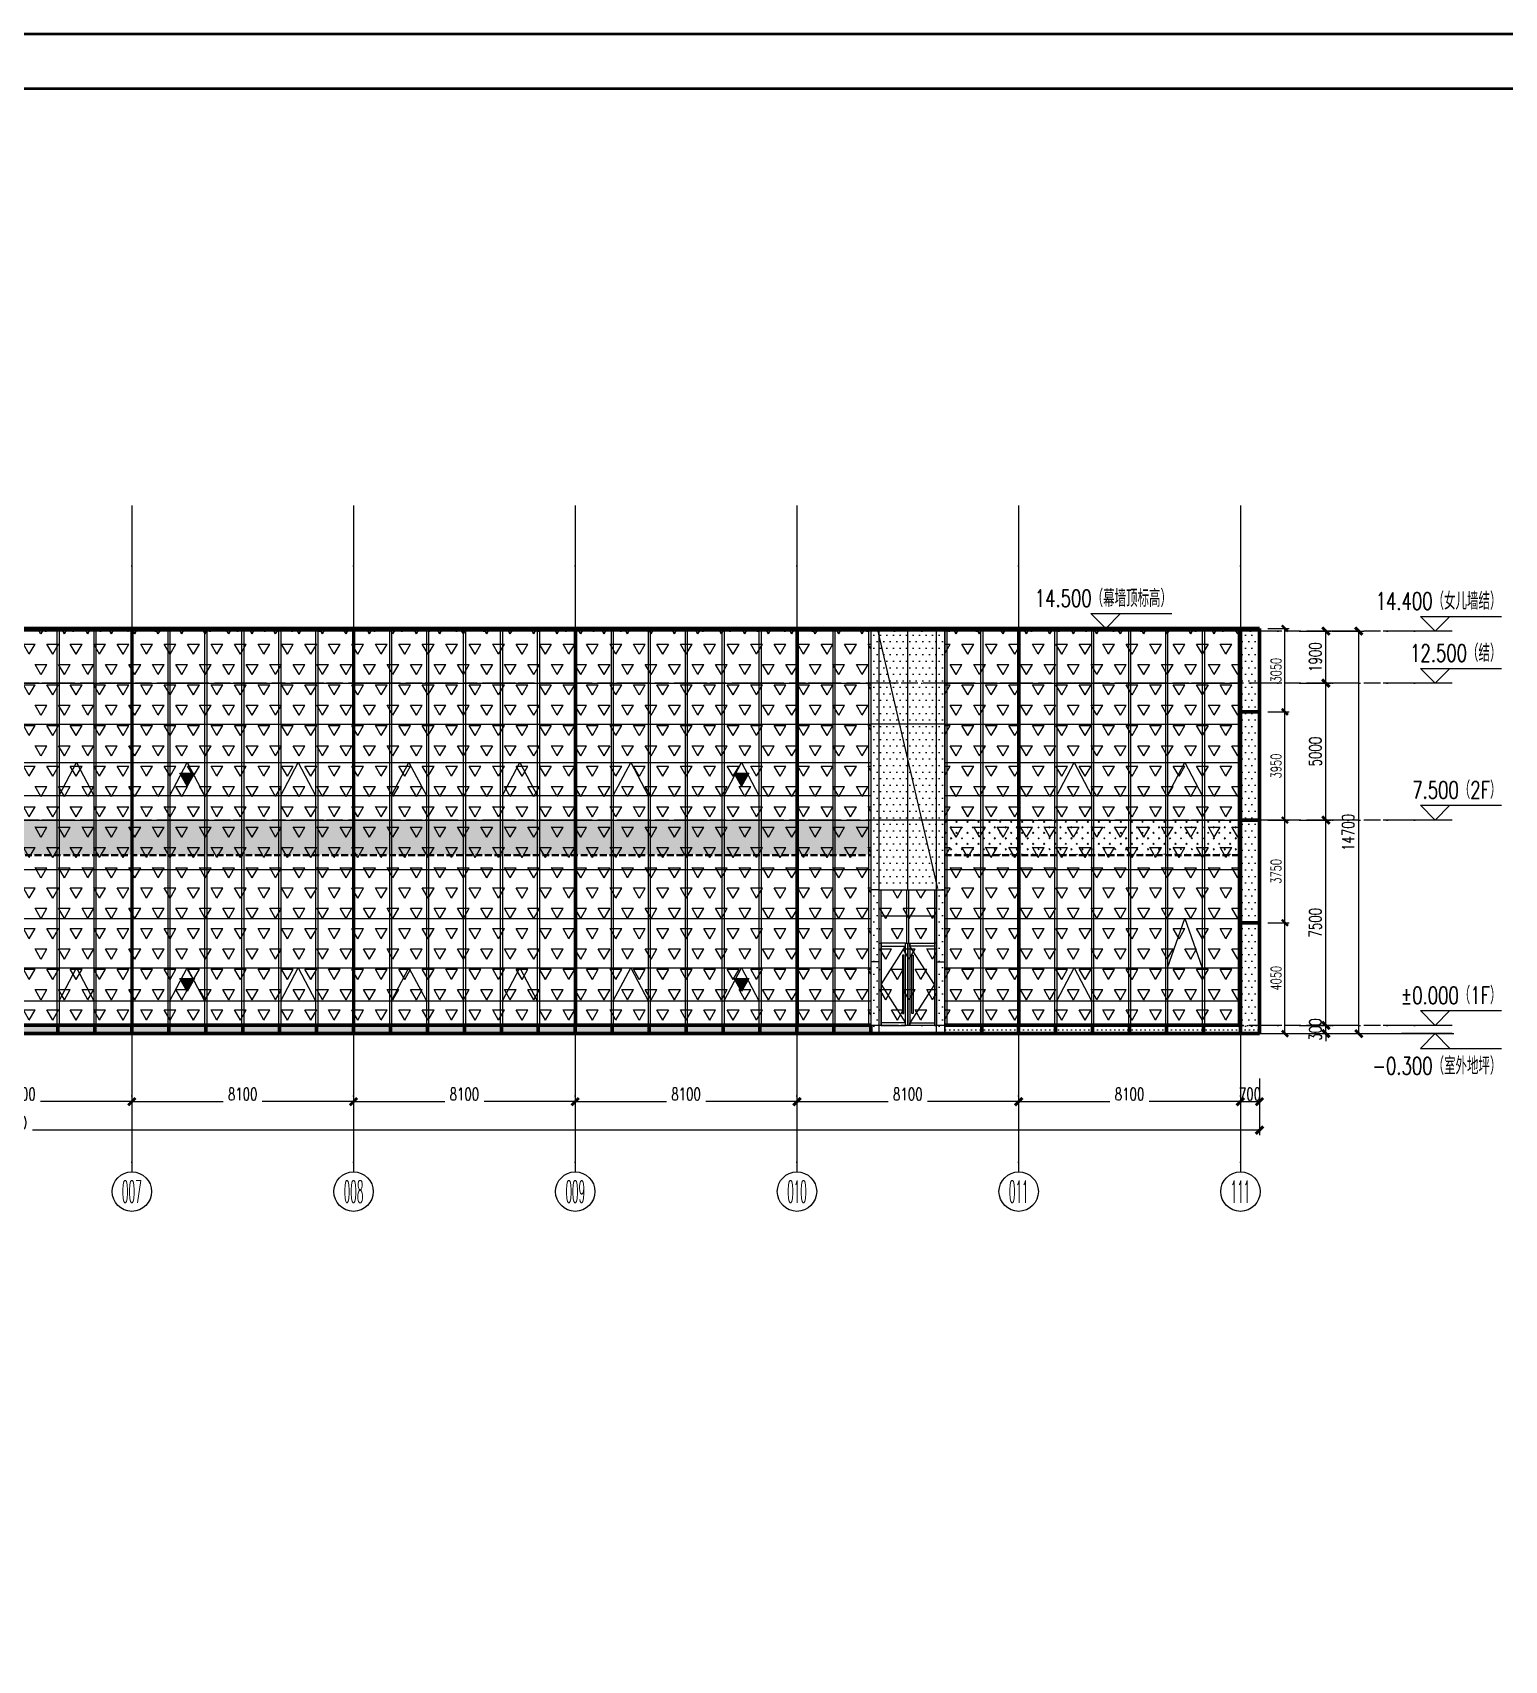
# Model space of a CAD drawing. Extents: x -2072575 to 87763, y -155913 to 742026.
# Drawn here: x -1984468 to -1930693, y 531657 to 591107 of the extents above; entities that cross this region are included whole.
import ezdxf
from ezdxf.enums import TextEntityAlignment as Align

# ---------------------------------------------------------------- set-up
doc = ezdxf.new("R2010")
doc.units = 0
doc.header["$LTSCALE"] = 1000
for name, pattern in [('__DASH', [0.35, 0.25, -0.1]), ('CENTER', [2, 1.25, -0.25, 0.25, -0.25]), ('DASH', [0.35, 0.25, -0.1]), ('DASHDOT', [1, 0.5, -0.25, 0, -0.25]), ('DOT', [0.25, 0, -0.25]), ('DOTE', [2.42, 2, -0.2, 0.02, -0.2]), ('ZN-DASH', [0.35, 0.25, -0.1])]:
    doc.linetypes.add(name, pattern=pattern)
doc.layers.get('Defpoints').update_dxf_attribs({"color": 210})
for name, color, linetype in [('!ZN1-填充-8', 8, 'Continuous'), ('!ZN1-文字-7', 7, 'Continuous'), ('!ZN1-标注-173', 173, 'Continuous'), ('!ZN3-不锈钢板幕墙-7', 7, 'Continuous'), ('!ZN3-玻璃幕墙-4', 4, 'Continuous'), ('!ZN5-钢材投影-40', 40, 'Continuous'), ('0-cxFrame', 155, 'Continuous'), ('3符号', 3, 'Continuous'), ('3铝板幕墙', 3, 'Continuous'), ('4玻璃幕墙', 4, 'Continuous'), ('A-AXIS-DOTE', 14, 'DOTE'), ('A-AXIS-DP', 126, 'Continuous'), ('A-LIN-V', 9, 'Continuous'), ('A-SFCE', 30, 'Continuous'), ('AS-WALL', 40, 'Continuous'), ('DIM', 173, 'Continuous'), ('DOT', 8, 'DOT'), ('DOTE', 1, 'CENTER'), ('IE-填充-JYZS', 7, 'Continuous')]:
    doc.layers.add(name, color=color, linetype=linetype)
doc.layers.add('0-cxText', color=131, linetype='Continuous', lineweight=25)
doc.layers.add('轮廓线', color=3, linetype='Continuous', lineweight=211)
doc.styles.add('_TCH_AXIS', font='COMPLEX', dxfattribs={"bigfont": 'GBCBIG'})
doc.styles.add('cx_tuming', font='simhei.ttf')
doc.styles.add('cx_tuqian1', font='')
doc.styles.add('DHTEXT-1', font='romans.shx', dxfattribs={"width": 0.7, "bigfont": 'chinese.shx'})
doc.styles.add('卓越符号', font='ROMANS.shx', dxfattribs={"width": 0.7, "bigfont": 'CHINESE.shx'})
doc.styles.add('样式 1', font='romans.shx', dxfattribs={"width": 0.7, "bigfont": 'chinese.shx'})
doc.styles.add('黑体', font='simhei.ttf', dxfattribs={"height": 12})
doc.styles.get('cx_tuqian1').set_extended_font_data('SimSun')
doc.dimstyles.new('ZN180', dxfattribs={"dimscale": 180, "dimtxt": 2.5, "dimasz": 1.5, "dimexe": 1, "dimexo": 2, "dimgap": 0.9, "dimtad": 1, "dimdec": 0, "dimdsep": 46, "dimtxsty": 'DHTEXT-1', "dimblk": 'ARCHTICK', "dimcen": 2.5, "dimclrd": 173, "dimclre": 173, "dimclrt": 7, "dimazin": 2, "dimtfac": 1, "dimtdec": 0, "dimtix": 1, "dimtmove": 2, "dimatfit": 3, "dimfxl": 0, "dimarcsym": 0})
doc.dimstyles.new('ZN200', dxfattribs={"dimscale": 200, "dimtxt": 2.5, "dimasz": 1.5, "dimexe": 1, "dimexo": 2, "dimgap": 0.9, "dimtad": 1, "dimdec": 0, "dimdsep": 46, "dimtxsty": 'DHTEXT-1', "dimblk": 'ARCHTICK', "dimcen": 2.5, "dimclrd": 173, "dimclre": 173, "dimclrt": 7, "dimazin": 2, "dimtfac": 1, "dimtdec": 0, "dimtix": 1, "dimtmove": 2, "dimatfit": 3, "dimfxl": 0, "dimtolj": 1, "dimtzin": 0, "dimarcsym": 0})
pattern_1 = [(60, (2030341.1, -554847.6), (-428.62485, 742.4002), [428.625, -428.625]), (120, (2030341.1, -554847.6), (-857.24985, 9e-05), [428.625, -428.625]), (0, (2030126.8, -554476.4), (428.625, 742.4001), [428.625, -428.625])]
pattern_2 = [(0, (2030341.1, -554847.57), (119.0625, 238.125), [0, -238.125])]

# ---------------------------------------------------------------- blocks, each defined once
blk = doc.blocks.new('_ArchTick')
at = {"color": 0, "linetype": 'ByBlock', "const_width": 0.4}
blk.add_lwpolyline([(-0.5, -0.5), (0.5, 0.5)], dxfattribs=at)
blk = doc.blocks.new('*D36')
at = {"layer": 'Defpoints', "color": 0, "ltscale": 1800, "transparency": 16777216}
for p in [(41400, -1577), (49500, -1577), (49500, -2784)]:
    blk.add_point(p, dxfattribs=at)
at = {"layer": 'DIM', "color": 173, "linetype": 'ByBlock', "lineweight": -2, "ltscale": 1800, "transparency": 16777216}
for p, q in [((41400, -1937), (41400, -2964)), ((49500, -1937), (49500, -2964)), ((41400, -2784), (44733, -2784)), ((49500, -2784), (46167, -2784))]:
    blk.add_line(p, q, dxfattribs=at)
at = {"layer": 'DIM', "color": 173, "lineweight": -2, "ltscale": 1800, "transparency": 16777216, "xscale": 270, "yscale": 270, "zscale": 270, "rotation": 180}
blk.add_blockref('_ArchTick', (41400, -2784), dxfattribs=at)
at = {"layer": 'DIM', "color": 173, "lineweight": -2, "ltscale": 1800, "transparency": 16777216, "xscale": 270, "yscale": 270, "zscale": 270}
blk.add_blockref('_ArchTick', (49500, -2784), dxfattribs=at)
at = {"layer": 'DIM', "color": 7, "ltscale": 1800, "transparency": 16777216, "insert": (45450, -2509), "char_height": 450, "attachment_point": 5, "style": 'DHTEXT-1'}
blk.add_mtext('8100', dxfattribs=at)
blk = doc.blocks.new('*D37')
at = {"layer": 'Defpoints', "color": 0, "ltscale": 1800, "transparency": 16777216}
for p in [(49500, -1577), (57600, -1577), (57600, -2784)]:
    blk.add_point(p, dxfattribs=at)
at = {"layer": 'DIM', "color": 173, "linetype": 'ByBlock', "lineweight": -2, "ltscale": 1800, "transparency": 16777216}
for p, q in [((49500, -1937), (49500, -2964)), ((57600, -1937), (57600, -2964)), ((49500, -2784), (52833, -2784)), ((57600, -2784), (54267, -2784))]:
    blk.add_line(p, q, dxfattribs=at)
at = {"layer": 'DIM', "color": 173, "lineweight": -2, "ltscale": 1800, "transparency": 16777216, "xscale": 270, "yscale": 270, "zscale": 270, "rotation": 180}
blk.add_blockref('_ArchTick', (49500, -2784), dxfattribs=at)
at = {"layer": 'DIM', "color": 173, "lineweight": -2, "ltscale": 1800, "transparency": 16777216, "xscale": 270, "yscale": 270, "zscale": 270}
blk.add_blockref('_ArchTick', (57600, -2784), dxfattribs=at)
at = {"layer": 'DIM', "color": 7, "ltscale": 1800, "transparency": 16777216, "insert": (53550, -2509), "char_height": 450, "attachment_point": 5, "style": 'DHTEXT-1'}
blk.add_mtext('8100', dxfattribs=at)
blk = doc.blocks.new('*D38')
at = {"layer": 'Defpoints', "color": 0, "ltscale": 1800, "transparency": 16777216}
for p in [(57600, -1577), (65700, -1577), (65700, -2784)]:
    blk.add_point(p, dxfattribs=at)
at = {"layer": 'DIM', "color": 173, "linetype": 'ByBlock', "lineweight": -2, "ltscale": 1800, "transparency": 16777216}
for p, q in [((57600, -1937), (57600, -2964)), ((65700, -1937), (65700, -2964)), ((57600, -2784), (60933, -2784)), ((65700, -2784), (62367, -2784))]:
    blk.add_line(p, q, dxfattribs=at)
at = {"layer": 'DIM', "color": 173, "lineweight": -2, "ltscale": 1800, "transparency": 16777216, "xscale": 270, "yscale": 270, "zscale": 270, "rotation": 180}
blk.add_blockref('_ArchTick', (57600, -2784), dxfattribs=at)
at = {"layer": 'DIM', "color": 173, "lineweight": -2, "ltscale": 1800, "transparency": 16777216, "xscale": 270, "yscale": 270, "zscale": 270}
blk.add_blockref('_ArchTick', (65700, -2784), dxfattribs=at)
at = {"layer": 'DIM', "color": 7, "ltscale": 1800, "transparency": 16777216, "insert": (61650, -2509), "char_height": 450, "attachment_point": 5, "style": 'DHTEXT-1'}
blk.add_mtext('8100', dxfattribs=at)
blk = doc.blocks.new('*D39')
at = {"layer": 'Defpoints', "color": 0, "ltscale": 1800, "transparency": 16777216}
for p in [(65700, -1577), (73800, -1577), (73800, -2784)]:
    blk.add_point(p, dxfattribs=at)
at = {"layer": 'DIM', "color": 173, "linetype": 'ByBlock', "lineweight": -2, "ltscale": 1800, "transparency": 16777216}
for p, q in [((65700, -1937), (65700, -2964)), ((73800, -1937), (73800, -2964)), ((65700, -2784), (69033, -2784)), ((73800, -2784), (70467, -2784))]:
    blk.add_line(p, q, dxfattribs=at)
at = {"layer": 'DIM', "color": 173, "lineweight": -2, "ltscale": 1800, "transparency": 16777216, "xscale": 270, "yscale": 270, "zscale": 270, "rotation": 180}
blk.add_blockref('_ArchTick', (65700, -2784), dxfattribs=at)
at = {"layer": 'DIM', "color": 173, "lineweight": -2, "ltscale": 1800, "transparency": 16777216, "xscale": 270, "yscale": 270, "zscale": 270}
blk.add_blockref('_ArchTick', (73800, -2784), dxfattribs=at)
at = {"layer": 'DIM', "color": 7, "ltscale": 1800, "transparency": 16777216, "insert": (69750, -2509), "char_height": 450, "attachment_point": 5, "style": 'DHTEXT-1'}
blk.add_mtext('8100', dxfattribs=at)
blk = doc.blocks.new('*D40')
at = {"layer": 'Defpoints', "color": 0, "ltscale": 1800, "transparency": 16777216}
for p in [(73800, -1577), (81900, -1577), (81900, -2784)]:
    blk.add_point(p, dxfattribs=at)
at = {"layer": 'DIM', "color": 173, "linetype": 'ByBlock', "lineweight": -2, "ltscale": 1800, "transparency": 16777216}
for p, q in [((73800, -1937), (73800, -2964)), ((81900, -1937), (81900, -2964)), ((73800, -2784), (77133, -2784)), ((81900, -2784), (78567, -2784))]:
    blk.add_line(p, q, dxfattribs=at)
at = {"layer": 'DIM', "color": 173, "lineweight": -2, "ltscale": 1800, "transparency": 16777216, "xscale": 270, "yscale": 270, "zscale": 270, "rotation": 180}
blk.add_blockref('_ArchTick', (73800, -2784), dxfattribs=at)
at = {"layer": 'DIM', "color": 173, "lineweight": -2, "ltscale": 1800, "transparency": 16777216, "xscale": 270, "yscale": 270, "zscale": 270}
blk.add_blockref('_ArchTick', (81900, -2784), dxfattribs=at)
at = {"layer": 'DIM', "color": 7, "ltscale": 1800, "transparency": 16777216, "insert": (77850, -2509), "char_height": 450, "attachment_point": 5, "style": 'DHTEXT-1'}
blk.add_mtext('8100', dxfattribs=at)
blk = doc.blocks.new('*D41')
at = {"layer": 'Defpoints', "color": 0, "ltscale": 1800, "transparency": 16777216}
for p in [(81900, -1577), (90000, -1577), (90000, -2784)]:
    blk.add_point(p, dxfattribs=at)
at = {"layer": 'DIM', "color": 173, "linetype": 'ByBlock', "lineweight": -2, "ltscale": 1800, "transparency": 16777216}
for p, q in [((81900, -1937), (81900, -2964)), ((90000, -1937), (90000, -2964)), ((81900, -2784), (85233, -2784)), ((90000, -2784), (86667, -2784))]:
    blk.add_line(p, q, dxfattribs=at)
at = {"layer": 'DIM', "color": 173, "lineweight": -2, "ltscale": 1800, "transparency": 16777216, "xscale": 270, "yscale": 270, "zscale": 270, "rotation": 180}
blk.add_blockref('_ArchTick', (81900, -2784), dxfattribs=at)
at = {"layer": 'DIM', "color": 173, "lineweight": -2, "ltscale": 1800, "transparency": 16777216, "xscale": 270, "yscale": 270, "zscale": 270}
blk.add_blockref('_ArchTick', (90000, -2784), dxfattribs=at)
at = {"layer": 'DIM', "color": 7, "ltscale": 1800, "transparency": 16777216, "insert": (85950, -2509), "char_height": 450, "attachment_point": 5, "style": 'DHTEXT-1'}
blk.add_mtext('8100', dxfattribs=at)
blk = doc.blocks.new('*D42')
at = {"layer": 'Defpoints', "color": 0, "ltscale": 1800, "transparency": 16777216}
for p in [(90000, -1577), (90700, -1577), (90700, -2784)]:
    blk.add_point(p, dxfattribs=at)
at = {"layer": 'DIM', "color": 173, "linetype": 'ByBlock', "lineweight": -2, "ltscale": 1800, "transparency": 16777216}
for p, q in [((90000, -1937), (90000, -2964)), ((90700, -1937), (90700, -2964)), ((90000, -2784), (90700, -2784))]:
    blk.add_line(p, q, dxfattribs=at)
at = {"layer": 'DIM', "color": 173, "lineweight": -2, "ltscale": 1800, "transparency": 16777216, "xscale": 270, "yscale": 270, "zscale": 270, "rotation": 180}
blk.add_blockref('_ArchTick', (90000, -2784), dxfattribs=at)
at = {"layer": 'DIM', "color": 173, "lineweight": -2, "ltscale": 1800, "transparency": 16777216, "xscale": 270, "yscale": 270, "zscale": 270}
blk.add_blockref('_ArchTick', (90700, -2784), dxfattribs=at)
at = {"layer": 'DIM', "color": 7, "ltscale": 1800, "transparency": 16777216, "insert": (90350, -2509), "char_height": 450, "attachment_point": 5, "style": 'DHTEXT-1'}
blk.add_mtext('700', dxfattribs=at)
blk = doc.blocks.new('*D48')
at = {"layer": 'Defpoints', "color": 0, "ltscale": 1800, "transparency": 16777216}
for p in [(92992, 14400), (94325, 14400), (92992, -300)]:
    blk.add_point(p, dxfattribs=at)
at = {"layer": 'DIM', "color": 173, "linetype": 'ByBlock', "lineweight": -2, "ltscale": 1800, "transparency": 16777216}
for p, q in [((93352, 14400), (94505, 14400)), ((94325, -300), (94325, 14400)), ((93352, -300), (94505, -300))]:
    blk.add_line(p, q, dxfattribs=at)
at = {"layer": 'DIM', "color": 173, "lineweight": -2, "ltscale": 1800, "transparency": 16777216, "xscale": 270, "yscale": 270, "zscale": 270}
for p, rotation in [((94325, 14400), 90), ((94325, -300), 270)]:
    blk.add_blockref('_ArchTick', p, dxfattribs=dict(at, rotation=rotation))
at = {"layer": 'DIM', "color": 7, "ltscale": 1800, "transparency": 16777216, "insert": (93938, 7050), "char_height": 450, "attachment_point": 5, "rotation": 90, "style": 'DHTEXT-1'}
blk.add_mtext('14700', dxfattribs=at)
blk = doc.blocks.new('*D49')
at = {"layer": 'Defpoints', "color": 0, "ltscale": 1800, "transparency": 16777216}
for p in [(91792, 0), (93125, 0), (91792, -300)]:
    blk.add_point(p, dxfattribs=at)
at = {"layer": 'DIM', "color": 173, "linetype": 'ByBlock', "lineweight": -2, "ltscale": 1800, "transparency": 16777216}
for p, q in [((92152, 0), (93305, 0)), ((93125, 0), (93125, 270)), ((93125, -300), (93125, 0)), ((92152, -300), (93305, -300)), ((93125, -300), (93125, -570))]:
    blk.add_line(p, q, dxfattribs=at)
at = {"layer": 'DIM', "color": 173, "lineweight": -2, "ltscale": 1800, "transparency": 16777216, "xscale": 270, "yscale": 270, "zscale": 270}
for p, rotation in [((93125, 0), 270), ((93125, -300), 90)]:
    blk.add_blockref('_ArchTick', p, dxfattribs=dict(at, rotation=rotation))
at = {"layer": 'DIM', "color": 7, "ltscale": 1800, "transparency": 16777216, "insert": (92738, -150), "char_height": 450, "attachment_point": 5, "rotation": 90, "style": 'DHTEXT-1'}
blk.add_mtext('300', dxfattribs=at)
blk = doc.blocks.new('*D50')
at = {"layer": 'Defpoints', "color": 0, "ltscale": 1800, "transparency": 16777216}
for p in [(91792, 7500), (93125, 7500), (91792, 0)]:
    blk.add_point(p, dxfattribs=at)
at = {"layer": 'DIM', "color": 173, "linetype": 'ByBlock', "lineweight": -2, "ltscale": 1800, "transparency": 16777216}
for p, q in [((92152, 7500), (93305, 7500)), ((93125, 0), (93125, 7500)), ((92152, 0), (93305, 0))]:
    blk.add_line(p, q, dxfattribs=at)
at = {"layer": 'DIM', "color": 173, "lineweight": -2, "ltscale": 1800, "transparency": 16777216, "xscale": 270, "yscale": 270, "zscale": 270}
for p, rotation in [((93125, 7500), 90), ((93125, 0), 270)]:
    blk.add_blockref('_ArchTick', p, dxfattribs=dict(at, rotation=rotation))
at = {"layer": 'DIM', "color": 7, "ltscale": 1800, "transparency": 16777216, "insert": (92738, 3750), "char_height": 450, "attachment_point": 5, "rotation": 90, "style": 'DHTEXT-1'}
blk.add_mtext('7500', dxfattribs=at)
blk = doc.blocks.new('*D51')
at = {"layer": 'Defpoints', "color": 0, "ltscale": 1800, "transparency": 16777216}
for p in [(91792, 12500), (93125, 12500), (91792, 7500)]:
    blk.add_point(p, dxfattribs=at)
at = {"layer": 'DIM', "color": 173, "linetype": 'ByBlock', "lineweight": -2, "ltscale": 1800, "transparency": 16777216}
for p, q in [((92152, 12500), (93305, 12500)), ((93125, 7500), (93125, 12500)), ((92152, 7500), (93305, 7500))]:
    blk.add_line(p, q, dxfattribs=at)
at = {"layer": 'DIM', "color": 173, "lineweight": -2, "ltscale": 1800, "transparency": 16777216, "xscale": 270, "yscale": 270, "zscale": 270}
for p, rotation in [((93125, 12500), 90), ((93125, 7500), 270)]:
    blk.add_blockref('_ArchTick', p, dxfattribs=dict(at, rotation=rotation))
at = {"layer": 'DIM', "color": 7, "ltscale": 1800, "transparency": 16777216, "insert": (92738, 10000), "char_height": 450, "attachment_point": 5, "rotation": 90, "style": 'DHTEXT-1'}
blk.add_mtext('5000', dxfattribs=at)
blk = doc.blocks.new('*D52')
at = {"layer": 'Defpoints', "color": 0, "ltscale": 1800, "transparency": 16777216}
for p in [(91792, 14400), (93125, 14400), (91792, 12500)]:
    blk.add_point(p, dxfattribs=at)
at = {"layer": 'DIM', "color": 173, "linetype": 'ByBlock', "lineweight": -2, "ltscale": 1800, "transparency": 16777216}
for p, q in [((92152, 14400), (93305, 14400)), ((93125, 12500), (93125, 14400)), ((92152, 12500), (93305, 12500))]:
    blk.add_line(p, q, dxfattribs=at)
at = {"layer": 'DIM', "color": 173, "lineweight": -2, "ltscale": 1800, "transparency": 16777216, "xscale": 270, "yscale": 270, "zscale": 270}
for p, rotation in [((93125, 14400), 90), ((93125, 12500), 270)]:
    blk.add_blockref('_ArchTick', p, dxfattribs=dict(at, rotation=rotation))
at = {"layer": 'DIM', "color": 7, "ltscale": 1800, "transparency": 16777216, "insert": (92738, 13450), "char_height": 450, "attachment_point": 5, "rotation": 90, "style": 'DHTEXT-1'}
blk.add_mtext('1900', dxfattribs=at)
blk = doc.blocks.new('*D53')
at = {"layer": 'Defpoints', "color": 0, "ltscale": 1800, "transparency": 16777216}
for p in [(-700, -1991), (90700, -1991), (90700, -3824)]:
    blk.add_point(p, dxfattribs=at)
at = {"layer": 'DIM', "color": 173, "linetype": 'ByBlock', "lineweight": -2, "ltscale": 1800, "transparency": 16777216}
for p, q in [((-700, -2351), (-700, -4004)), ((90700, -2351), (90700, -4004)), ((-700, -3824), (44133, -3824)), ((90700, -3824), (45867, -3824))]:
    blk.add_line(p, q, dxfattribs=at)
at = {"layer": 'DIM', "color": 173, "lineweight": -2, "ltscale": 1800, "transparency": 16777216, "xscale": 270, "yscale": 270, "zscale": 270, "rotation": 180}
blk.add_blockref('_ArchTick', (-700, -3824), dxfattribs=at)
at = {"layer": 'DIM', "color": 173, "lineweight": -2, "ltscale": 1800, "transparency": 16777216, "xscale": 270, "yscale": 270, "zscale": 270}
blk.add_blockref('_ArchTick', (90700, -3824), dxfattribs=at)
at = {"layer": 'DIM', "color": 7, "ltscale": 1800, "transparency": 16777216, "insert": (45000, -3549), "char_height": 450, "attachment_point": 5, "style": 'DHTEXT-1'}
blk.add_mtext('91400', dxfattribs=at)
blk = doc.blocks.new('卓越-轴号')
blk.add_circle((0, 0), 4)
at = {"color": 0, "style": '_TCH_AXIS', "width": 1.041667, "flags": 8}
blk.add_attdef('A', text='', height=4.48, dxfattribs=at).set_placement((-2, -2.24), (2, -2.24), align=Align.FIT)
blk = doc.blocks.new('*U226')
at = {"ltscale": 10}
blk.add_line((3.48, 0), (-6.85, 0), dxfattribs=at)
blk.add_lwpolyline([(3, 3), (0, 0), (-3, 3), (13.45, 3)])
at = {"color": 0, "style": '卓越符号', "width": 0.7, "flags": 8}
blk.add_attdef('±0.000', text='', height=3.5, dxfattribs=at).set_placement((13.45, 4.35), align=Align.RIGHT)
blk = doc.blocks.new('*U227')
at = {"ltscale": 10}
blk.add_line((3.48, 0), (-6.85, 0), dxfattribs=at)
blk.add_lwpolyline([(3, -3), (0, 0), (-3, -3), (13.45, -3)])
at = {"color": 0, "style": '卓越符号', "width": 0.7, "flags": 8}
blk.add_attdef('±0.000', text='', height=3.5, dxfattribs=at).set_placement((13.45, -7.85), align=Align.RIGHT)
blk = doc.blocks.new('*D221')
at = {"layer": 'Defpoints', "color": 0, "ltscale": 10, "transparency": 16777216}
for p in [(-1939641, 569348), (-1938713, 569348), (-1939641, 566298)]:
    blk.add_point(p, dxfattribs=at)
at = {"layer": 'DIM', "color": 173, "linetype": 'ByBlock', "lineweight": -2, "ltscale": 10, "transparency": 16777216}
for p, q in [((-1939341, 569348), (-1938563, 569348)), ((-1938713, 566298), (-1938713, 569348)), ((-1939341, 566298), (-1938563, 566298))]:
    blk.add_line(p, q, dxfattribs=at)
at = {"layer": 'DIM', "color": 173, "lineweight": -2, "ltscale": 10, "transparency": 16777216, "xscale": 225, "yscale": 225, "zscale": 225}
for p, rotation in [((-1938713, 569348), 90), ((-1938713, 566298), 270)]:
    blk.add_blockref('_ArchTick', p, dxfattribs=dict(at, rotation=rotation))
at = {"layer": 'DIM', "color": 7, "ltscale": 10, "transparency": 16777216, "insert": (-1939035, 567823), "char_height": 375, "attachment_point": 5, "rotation": 90, "style": 'DHTEXT-1'}
blk.add_mtext('\\A1;3050', dxfattribs=at)
blk = doc.blocks.new('*D222')
at = {"layer": 'Defpoints', "color": 0, "ltscale": 10, "transparency": 16777216}
for p in [(-1939641, 566298), (-1938713, 566298), (-1939641, 562348)]:
    blk.add_point(p, dxfattribs=at)
at = {"layer": 'DIM', "color": 173, "linetype": 'ByBlock', "lineweight": -2, "ltscale": 10, "transparency": 16777216}
for p, q in [((-1939341, 566298), (-1938563, 566298)), ((-1938713, 562348), (-1938713, 566298)), ((-1939341, 562348), (-1938563, 562348))]:
    blk.add_line(p, q, dxfattribs=at)
at = {"layer": 'DIM', "color": 173, "lineweight": -2, "ltscale": 10, "transparency": 16777216, "xscale": 225, "yscale": 225, "zscale": 225}
for p, rotation in [((-1938713, 566298), 90), ((-1938713, 562348), 270)]:
    blk.add_blockref('_ArchTick', p, dxfattribs=dict(at, rotation=rotation))
at = {"layer": 'DIM', "color": 7, "ltscale": 10, "transparency": 16777216, "insert": (-1939035, 564323), "char_height": 375, "attachment_point": 5, "rotation": 90, "style": 'DHTEXT-1'}
blk.add_mtext('\\A1;3950', dxfattribs=at)
blk = doc.blocks.new('*D223')
at = {"layer": 'Defpoints', "color": 0, "ltscale": 10, "transparency": 16777216}
for p in [(-1939641, 562348), (-1938713, 562348), (-1939641, 558598)]:
    blk.add_point(p, dxfattribs=at)
at = {"layer": 'DIM', "color": 173, "linetype": 'ByBlock', "lineweight": -2, "ltscale": 10, "transparency": 16777216}
for p, q in [((-1939341, 562348), (-1938563, 562348)), ((-1938713, 558598), (-1938713, 562348)), ((-1939341, 558598), (-1938563, 558598))]:
    blk.add_line(p, q, dxfattribs=at)
at = {"layer": 'DIM', "color": 173, "lineweight": -2, "ltscale": 10, "transparency": 16777216, "xscale": 225, "yscale": 225, "zscale": 225}
for p, rotation in [((-1938713, 562348), 90), ((-1938713, 558598), 270)]:
    blk.add_blockref('_ArchTick', p, dxfattribs=dict(at, rotation=rotation))
at = {"layer": 'DIM', "color": 7, "ltscale": 10, "transparency": 16777216, "insert": (-1939035, 560473), "char_height": 375, "attachment_point": 5, "rotation": 90, "style": 'DHTEXT-1'}
blk.add_mtext('\\A1;3750', dxfattribs=at)
blk = doc.blocks.new('*D224')
at = {"layer": 'Defpoints', "color": 0, "ltscale": 10, "transparency": 16777216}
for p in [(-1939641, 558598), (-1938713, 558598), (-1939641, 554548)]:
    blk.add_point(p, dxfattribs=at)
at = {"layer": 'DIM', "color": 173, "linetype": 'ByBlock', "lineweight": -2, "ltscale": 10, "transparency": 16777216}
for p, q in [((-1939341, 558598), (-1938563, 558598)), ((-1938713, 554548), (-1938713, 558598)), ((-1939341, 554548), (-1938563, 554548))]:
    blk.add_line(p, q, dxfattribs=at)
at = {"layer": 'DIM', "color": 173, "lineweight": -2, "ltscale": 10, "transparency": 16777216, "xscale": 225, "yscale": 225, "zscale": 225}
for p, rotation in [((-1938713, 558598), 90), ((-1938713, 554548), 270)]:
    blk.add_blockref('_ArchTick', p, dxfattribs=dict(at, rotation=rotation))
at = {"layer": 'DIM', "color": 7, "ltscale": 10, "transparency": 16777216, "insert": (-1939035, 556573), "char_height": 375, "attachment_point": 5, "rotation": 90, "style": 'DHTEXT-1'}
blk.add_mtext('\\A1;4050', dxfattribs=at)
blk = doc.blocks.new('TK22.A1 L(Dragon)')
at = {"layer": '0-cxFrame', "color": 7, "const_width": 0.5}
blk.add_lwpolyline([(0, 0), (-841, 0), (-841, 594), (0, 594)], close=True, dxfattribs=at)
at = {"layer": '0-cxFrame', "const_width": 0.5}
blk.add_lwpolyline([(-80, 10), (-821, 10), (-821, 584), (-80, 584)], close=True, dxfattribs=at)
at = {"style": '黑体', "flags": 4}
blk.add_attdef('图幅', text='', height=3.3, dxfattribs=at).set_placement((-40, 3), align=Align.RIGHT)
at = {"layer": '0-cxText', "flags": 4}
for tag, height, style, p in [('建设单位', 3.5, 'cx_tuming', (-45, 240)), ('项目名称', 3.5, 'cx_tuming', (-45, 210)), ('子项名称', 3.5, 'cx_tuming', (-45, 180)), ('工程编号', 3.3, 'cx_tuqian1', (-35, 165)), ('图名1', 3.5, 'cx_tuming', (-45, 87)), ('图名2', 3.5, 'cx_tuming', (-45, 79)), ('图名3', 3.5, 'cx_tuming', (-45, 71)), ('出图日期', 3.3, 'cx_tuqian1', (-39, 60)), ('专业', 3.3, 'cx_tuqian1', (-55, 52)), ('图号', 3.3, 'cx_tuqian1', (-55, 44)), ('版次', 3.3, 'cx_tuqian1', (-20, 44))]:
    blk.add_attdef(tag, text='', height=height, dxfattribs=dict(at, style=style)).set_placement(p, align=Align.MIDDLE)
at = {"layer": 'Defpoints', "color": 6, "flags": 4}
for tag, height, style, p in [('tufu', 3.3, '黑体', (-12, 12)), ('dwfname', 4, 'cx_tuqian1', (-80, 3))]:
    blk.add_attdef(tag, text='', height=height, dxfattribs=dict(at, style=style)).set_placement(p, align=Align.RIGHT)
blk = doc.blocks.new('34543')
at = {"layer": '4玻璃幕墙', "color": 252}
for p, q in [((-2029417, 531687), (-2029417, 517249)), ((-2029337, 531687), (-2029337, 517249))]:
    blk.add_line(p, q, dxfattribs=at)
blk = doc.blocks.new('20250905084947')
at = {"layer": '!ZN1-填充-8'}
h = blk.add_hatch(dxfattribs=at)
h.set_pattern_fill('TRIANG', color=252, scale=300)
h.set_pattern_definition(pattern_1)
h.paths.add_polyline_path([(41400, 14450), (76500, 14450), (76500, 12), (41400, 12)])
h = blk.add_hatch(dxfattribs=at)
h.set_pattern_fill('DOTS', color=252, scale=150, style=0)
h.set_pattern_definition(pattern_2)
h.paths.add_polyline_path([(76500, 14500), (76800, 14500), (76800, -300), (76500, -300)])
h = blk.add_hatch(dxfattribs=at)
h.set_pattern_fill('DOTS', color=252, scale=150, style=0)
h.set_pattern_definition(pattern_2)
h.paths.add_polyline_path([(78950, 14500), (76750, 14500), (76750, 5000), (78950, 5000)])
h = blk.add_hatch(dxfattribs=at)
h.set_pattern_fill('DOTS', color=252, scale=150, style=0)
h.set_pattern_definition(pattern_2)
h.paths.add_polyline_path([(78900, 14500), (79200, 14500), (79200, -300), (78900, -300)])
h = blk.add_hatch(dxfattribs=at)
h.set_pattern_fill('TRIANG', color=252, scale=300)
h.set_pattern_definition(pattern_1)
h.paths.add_polyline_path([(79200, 14450), (90000, 14450), (90000, 12), (79200, 12)])
h = blk.add_hatch(dxfattribs=at)
h.set_pattern_fill('DOTS', color=252, scale=150, style=0)
h.set_pattern_definition(pattern_2)
h.paths.add_polyline_path([(90700, 14450), (90000, 14450), (90000, -300), (90700, -300)])
h = blk.add_hatch(color=252, dxfattribs=at)
h.dxf.hatch_style = 1
h.paths.add_polyline_path([(51523, 8741), (51253, 9208), (51793, 9208)])
h = blk.add_hatch(color=252, dxfattribs=at)
h.dxf.hatch_style = 1
h.paths.add_polyline_path([(71773, 8741), (71503, 9208), (72043, 9208)])
at = {"layer": '!ZN1-填充-8', "ltscale": 0.5}
h = blk.add_hatch(dxfattribs=at)
h.set_pattern_fill('石膏板', color=252, scale=80)
h.set_pattern_definition([(45, (41467.96, 6657.37), (-200, 200), [64, -218.8427]), (135, (41913.22, 6657.37), (-200, -200), [64, -218.8427])])
h.paths.add_polyline_path([(41400, 7500), (76500, 7500), (76500, 6240), (41400, 6240)])
h = blk.add_hatch(dxfattribs=at)
h.set_pattern_fill('石膏板', color=252, scale=80)
h.set_pattern_definition([(45, (79267.96, 6657.37), (-200, 200), [64, -218.843]), (135, (79713.22, 6657.37), (-200, -200), [64, -218.843])])
h.paths.add_polyline_path([(79200, 7500), (90000, 7500), (90000, 6240), (79200, 6240)])
at = {"layer": '!ZN1-填充-8'}
h = blk.add_hatch(dxfattribs=at)
h.set_pattern_fill('TRIANG', color=252, scale=300)
h.set_pattern_definition(pattern_1)
h.paths.add_polyline_path([(76800, 4950), (78900, 4950), (78900, 0), (76800, 0)])
h = blk.add_hatch(color=252, dxfattribs=at)
h.dxf.hatch_style = 1
h.paths.add_polyline_path([(51523, 1241), (51253, 1708), (51793, 1708)])
h = blk.add_hatch(color=252, dxfattribs=at)
h.dxf.hatch_style = 1
h.paths.add_polyline_path([(71773, 1241), (71503, 1708), (72043, 1708)])
h = blk.add_hatch(dxfattribs=at)
h.set_pattern_fill('DOTS', color=252, scale=100, style=0)
h.set_pattern_definition([(0, (2030341.1, -554847.57), (79.375, 158.75), [0, -158.75])])
h.paths.add_polyline_path([(41400, 12), (76500, 12), (76500, -300), (41400, -300)])
h = blk.add_hatch(dxfattribs=at)
h.set_pattern_fill('DOTS', color=252, scale=100, style=0)
h.set_pattern_definition([(0, (80, -300), (79.375, 158.75), [0, -158.75])])
h.paths.add_polyline_path([(79200, 12), (90700, 12), (90700, -300), (79200, -300)])
at = {"layer": 'IE-填充-JYZS', "ltscale": 10}
h = blk.add_hatch(dxfattribs=at)
h.set_pattern_fill('DOTS', color=252, scale=10)
h.set_pattern_definition([(0, (80, -300), (7.9375, 15.875), [0, -15.875])])
h.paths.add_polyline_path([(-700, 14500), (90700, 14500), (90700, 14450), (-700, 14450)])
at = {"layer": '!ZN3-不锈钢板幕墙-7', "color": 252, "ltscale": 10}
for points in [[(77660, 435), (77700, 435), (77700, 2565), (77660, 2565)], [(78040, 435), (78000, 435), (78000, 2565), (78040, 2565)]]:
    blk.add_lwpolyline(points, close=True, dxfattribs=at)
at = {"layer": '!ZN3-玻璃幕墙-4', "color": 252, "ltscale": 10}
for p, q in [((87340, 2100), (87975, 3900)), ((87975, 3900), (88610, 2100)), ((76880, 1500), (77770, 100)), ((78820, 1500), (77930, 100))]:
    blk.add_line(p, q, dxfattribs=at)
at = {"layer": '!ZN3-玻璃幕墙-4', "color": 252, "linetype": 'ZN-DASH', "ltscale": 500}
for p, q in [((76880, 1500), (77770, 2900)), ((78820, 1500), (77930, 2900))]:
    blk.add_line(p, q, dxfattribs=at)
at = {"layer": '!ZN3-玻璃幕墙-4', "color": 252, "ltscale": 10}
for points in [[(46840, 8400), (47475, 9600), (48110, 8400)], [(50890, 8400), (51525, 9600), (52160, 8400)], [(54940, 8400), (55575, 9600), (56210, 8400)], [(58990, 8400), (59625, 9600), (60260, 8400)], [(63040, 8400), (63675, 9600), (64310, 8400)], [(67090, 8400), (67725, 9600), (68360, 8400)], [(71140, 8400), (71775, 9600), (72410, 8400)], [(83290, 8400), (83925, 9600), (84560, 8400)], [(87340, 8400), (87975, 9600), (88610, 8400)], [(46840, 900), (47475, 2100), (48110, 900)], [(50890, 900), (51525, 2100), (52160, 900)], [(54940, 900), (55575, 2100), (56210, 900)], [(58990, 900), (59625, 2100), (60260, 900)], [(63040, 900), (63675, 2100), (64310, 900)], [(67090, 900), (67725, 2100), (68360, 900)], [(71140, 900), (71775, 2100), (72410, 900)], [(83290, 900), (83925, 2100), (84560, 900)]]:
    blk.add_lwpolyline(points, dxfattribs=at)
for points in [[(76880, 0), (76800, 0), (76800, 3000), (76880, 3000)], [(76880, 2900), (77770, 2900), (77770, 3000), (76880, 3000)], [(77850, 0), (77770, 0), (77770, 3000), (77850, 3000)], [(77930, 0), (77850, 0), (77850, 3000), (77930, 3000)], [(78820, 2900), (77930, 2900), (77930, 3000), (78820, 3000)], [(78820, 0), (78900, 0), (78900, 3000), (78820, 3000)], [(76880, 0), (77770, 0), (77770, 100), (76880, 100)], [(78820, 0), (77930, 0), (77930, 100), (78820, 100)]]:
    blk.add_lwpolyline(points, close=True, dxfattribs=at)
at = {"layer": '!ZN5-钢材投影-40', "color": 252, "linetype": 'DASH'}
for p, q in [((41400, 6240), (76500, 6240)), ((41400, 6200), (76500, 6200)), ((79200, 6240), (90000, 6240)), ((79200, 6200), (90000, 6200))]:
    blk.add_line(p, q, dxfattribs=at)
at = {"layer": '3铝板幕墙', "color": 252, "ltscale": 10}
for p, q in [((76500, 14500), (79200, 14500)), ((76500, 14500), (76500, -300)), ((76800, -300), (76800, 14500)), ((77850, 4950), (77850, 14500)), ((78900, -300), (78900, 14500)), ((79200, -300), (79200, 14450)), ((79200, 11000), (76500, 11000)), ((79200, 7500), (76500, 7500)), ((76800, 4950), (76500, 4950)), ((78900, 4950), (79200, 4950)), ((76800, 2325), (76500, 2325)), ((78900, 2325), (79200, 2325))]:
    blk.add_line(p, q, dxfattribs=at)
at = {"layer": '4玻璃幕墙', "color": 252, "ltscale": 10}
for p, q in [((76420, 14450), (76420, 0)), ((76500, 14450), (76500, 0)), ((79200, 14450), (79200, 0)), ((79280, 14450), (79280, 0))]:
    blk.add_line(p, q, dxfattribs=at)
at = {"layer": '4玻璃幕墙', "color": 252}
for p, q in [((41400, 12500), (76500, 12500)), ((79200, 12500), (90000, 12500)), ((41400, 11000), (76500, 11000)), ((79200, 11000), (90000, 11000)), ((41400, 9600), (76500, 9600)), ((79200, 9600), (90000, 9600)), ((41400, 8400), (76500, 8400)), ((79200, 8400), (90000, 8400)), ((41400, 7500), (76500, 7500)), ((79200, 7500), (90000, 7500)), ((41400, 5700), (76500, 5700)), ((79200, 5700), (90000, 5700)), ((76800, 0), (76800, 4950)), ((76800, 4950), (78900, 4950)), ((76880, 0), (76880, 4950)), ((77810, 3000), (77810, 4950)), ((77890, 3000), (77890, 4950)), ((78820, 4950), (78820, 0)), ((78900, 4950), (78900, 0)), ((41400, 3900), (76500, 3900)), ((76880, 4000), (77810, 4000)), ((77890, 4000), (78820, 4000)), ((79200, 3900), (90000, 3900)), ((41400, 2100), (76500, 2100)), ((79200, 2100), (90000, 2100)), ((41400, 900), (76500, 900)), ((79200, 900), (90000, 900))]:
    blk.add_line(p, q, dxfattribs=at)
at = {"layer": 'A-LIN-V', "color": 252}
for p, q in [((-700, 14500), (90700, 14500)), ((-700, 14450), (90700, 14450)), ((76500, 14450), (76500, -300)), ((79200, 14450), (79200, -300)), ((90000, 14450), (90000, -300))]:
    blk.add_line(p, q, dxfattribs=at)
at = {"layer": 'A-SFCE', "color": 252}
blk.add_line((78950, 5000), (76750, 14450), dxfattribs=at)
at = {"layer": '轮廓线', "color": 252, "ltscale": 10}
for p, q in [((-700, 14500), (90700, 14500)), ((-700, 14450), (90700, 14450)), ((46800, 14450), (46800, 14500)), ((48150, 14450), (48150, 14500)), ((49500, 14450), (49500, 14500)), ((50850, 14450), (50850, 14500)), ((52200, 14450), (52200, 14500)), ((53550, 14450), (53550, 14500)), ((54900, 14450), (54900, 14500)), ((56250, 14450), (56250, 14500)), ((57600, 14450), (57600, 14500)), ((58950, 14450), (58950, 14500)), ((60300, 14450), (60300, 14500)), ((61650, 14450), (61650, 14500)), ((63000, 14450), (63000, 14500)), ((64350, 14450), (64350, 14500)), ((65700, 14450), (65700, 14500)), ((67050, 14450), (67050, 14500)), ((68400, 14450), (68400, 14500)), ((69750, 14450), (69750, 14500)), ((71100, 14450), (71100, 14500)), ((72450, 14450), (72450, 14500)), ((73800, 14450), (73800, 14500)), ((75150, 14450), (75150, 14500)), ((80550, 14450), (80550, 14500)), ((81900, 14450), (81900, 14500)), ((83250, 14450), (83250, 14500)), ((84600, 14450), (84600, 14500)), ((85950, 14450), (85950, 14500)), ((87300, 14450), (87300, 14500)), ((88650, 14450), (88650, 14500)), ((90000, -300), (90000, 14500)), ((90700, 14500), (90700, -300)), ((90700, 11450), (90000, 11450)), ((90700, 7500), (90000, 7500)), ((90700, 3750), (90000, 3750)), ((76500, 12), (80, 12)), ((46800, -300), (46800, 12)), ((48150, -300), (48150, 12)), ((49500, -300), (49500, 12)), ((50850, -300), (50850, 12)), ((52200, -300), (52200, 12)), ((53550, -300), (53550, 12)), ((54900, -300), (54900, 12)), ((56250, -300), (56250, 12)), ((57600, -300), (57600, 12)), ((58950, -300), (58950, 12)), ((60300, -300), (60300, 12)), ((61650, -300), (61650, 12)), ((63000, -300), (63000, 12)), ((64350, -300), (64350, 12)), ((65700, -300), (65700, 12)), ((67050, -300), (67050, 12)), ((68400, -300), (68400, 12)), ((69750, -300), (69750, 12)), ((71100, -300), (71100, 12)), ((72450, -300), (72450, 12)), ((73800, -300), (73800, 12)), ((75150, -300), (75150, 12)), ((76500, -300), (76500, 12)), ((79200, 12), (90000, 12)), ((80550, -300), (80550, 12)), ((81900, -300), (81900, 12)), ((83250, -300), (83250, 12)), ((84600, -300), (84600, 12)), ((85950, -300), (85950, 12)), ((87300, -300), (87300, 12)), ((88650, -300), (88650, 12)), ((-700, -300), (90700, -300))]:
    blk.add_line(p, q, dxfattribs=at)
at = {"layer": '轮廓线', "color": 252, "ltscale": 10, "const_width": 20}
for points in [[(76800, 14500), (76500, 14500), (76500, -300), (76800, -300), (76800, 14500)], [(79200, 14500), (78900, 14500), (78900, -300), (79200, -300), (79200, 14500)]]:
    blk.add_lwpolyline(points, dxfattribs=at)
at = {"layer": 'A-LIN-V', "color": 252, "xscale": -1}
for p in [(-1982577, -517237), (-1981227, -517237), (-1979877, -517237), (-1978527, -517237), (-1977177, -517237), (-1975827, -517237), (-1974477, -517237), (-1973127, -517237), (-1971777, -517237), (-1970427, -517237), (-1969077, -517237), (-1967727, -517237), (-1966377, -517237), (-1965027, -517237), (-1963677, -517237), (-1962327, -517237), (-1960977, -517237), (-1959627, -517237), (-1958277, -517237), (-1956927, -517237), (-1947477, -517237), (-1946127, -517237), (-1944777, -517237), (-1943427, -517237), (-1942077, -517237), (-1940727, -517237), (-1939417, -517237)]:
    blk.add_blockref('34543', p, dxfattribs=at)
at = {"layer": 'A-LIN-V', "color": 252}
for p in [(2103177, -517237), (2104527, -517237), (2109927, -517237)]:
    blk.add_blockref('34543', p, dxfattribs=at)
blk = doc.blocks.new('20250821111538')
at = {"layer": 'A-AXIS-DOTE', "linetype": '__DASH', "ltscale": 2}
blk.add_line((97115, 14400), (-5373.1, 14400), dxfattribs=at)
at = {"layer": 'DOT', "linetype": 'DASHDOT'}
for p, q in [((97115, 14400), (-5373.1, 14400)), ((97115, 12500), (-5373.1, 12500)), ((97115, 7500), (-5373.1, 7500)), ((97115, 0), (-5373.1, 0))]:
    blk.add_line(p, q, dxfattribs=at)
at = {"layer": 'DOTE', "ltscale": 180}
for p, q in [((49500, 18985.3), (49500, -5350)), ((57600, 18985.3), (57600, -5350)), ((65700, 18985.3), (65700, -5350)), ((73800, 18985.3), (73800, -5350)), ((81900, 18985.3), (81900, -5350)), ((90000, 18985.3), (90000, -5350))]:
    blk.add_line(p, q, dxfattribs=at)
at = {"layer": '3符号', "color": 7}
ref = blk.add_blockref('*U226', (85079.2, 14500), dxfattribs=dict(at, xscale=180, yscale=180, zscale=180))
ref.add_attrib('±0.000', '14.500（幕墙顶标高）', dxfattribs={"layer": '0', "color": 0, "height": 630, "style": '卓越符号', "width": 0.7}).set_placement((87500.2, 15283), align=Align.RIGHT)
ref = blk.add_blockref('*U226', (97115, 14400), dxfattribs=dict(at, xscale=180, yscale=180, zscale=180))
ref.add_attrib('±0.000', '14.400（女儿墙结）', dxfattribs={"layer": '0', "color": 0, "height": 630, "style": '卓越符号', "width": 0.7}).set_placement((99536, 15183), align=Align.RIGHT)
ref = blk.add_blockref('*U226', (97115, 12500), dxfattribs=dict(at, xscale=180, yscale=180, zscale=180))
ref.add_attrib('±0.000', '12.500（结）', dxfattribs={"layer": '0', "color": 0, "height": 630, "style": '卓越符号', "width": 0.7}).set_placement((99536, 13283), align=Align.RIGHT)
ref = blk.add_blockref('*U226', (97115, 7500), dxfattribs=dict(at, xscale=180, yscale=180, zscale=180))
ref.add_attrib('±0.000', '7.500（2F）', dxfattribs={"layer": '0', "color": 0, "height": 630, "style": '卓越符号', "width": 0.7}).set_placement((99536, 8283), align=Align.RIGHT)
ref = blk.add_blockref('*U226', (97115, 0), dxfattribs=dict(at, xscale=180, yscale=180, zscale=180))
ref.add_attrib('±0.000', '±0.000（1F）', dxfattribs={"layer": '0', "color": 0, "height": 630, "style": '卓越符号', "width": 0.7}).set_placement((99536, 783), align=Align.RIGHT)
ref = blk.add_blockref('*U227', (97115, -300), dxfattribs=dict(at, xscale=180, yscale=180, zscale=180))
ref.add_attrib('±0.000', '-0.300（室外地坪）', dxfattribs={"layer": '0', "color": 0, "height": 630, "style": '卓越符号', "width": 0.7}).set_placement((99536, -1792.6), align=Align.RIGHT)
ref = blk.add_blockref('卓越-轴号', (49501.1, -6070), dxfattribs=dict(at, xscale=180, yscale=180, zscale=180))
ref.add_attrib('A', '007', dxfattribs={"layer": '0', "color": 0, "height": 806.4, "style": '_TCH_AXIS', "width": 0.347222}).set_placement((49141.1, -6473.2), (49861.1, -6473.2), align=Align.FIT)
ref = blk.add_blockref('卓越-轴号', (57601.1, -6070), dxfattribs=dict(at, xscale=180, yscale=180, zscale=180))
ref.add_attrib('A', '008', dxfattribs={"layer": '0', "color": 0, "height": 806.4, "style": '_TCH_AXIS', "width": 0.347222}).set_placement((57241.1, -6473.2), (57961.1, -6473.2), align=Align.FIT)
ref = blk.add_blockref('卓越-轴号', (65701.1, -6070), dxfattribs=dict(at, xscale=180, yscale=180, zscale=180))
ref.add_attrib('A', '009', dxfattribs={"layer": '0', "color": 0, "height": 806.4, "style": '_TCH_AXIS', "width": 0.347222}).set_placement((65341.1, -6473.2), (66061.1, -6473.2), align=Align.FIT)
ref = blk.add_blockref('卓越-轴号', (73801.1, -6070), dxfattribs=dict(at, xscale=180, yscale=180, zscale=180))
ref.add_attrib('A', '010', dxfattribs={"layer": '0', "color": 0, "height": 806.4, "style": '_TCH_AXIS', "width": 0.382653}).set_placement((73441.1, -6473.2), (74161.1, -6473.2), align=Align.FIT)
ref = blk.add_blockref('卓越-轴号', (81901.1, -6070), dxfattribs=dict(at, xscale=180, yscale=180, zscale=180))
ref.add_attrib('A', '011', dxfattribs={"layer": '0', "color": 0, "height": 806.4, "style": '_TCH_AXIS', "width": 0.426136}).set_placement((81541.1, -6473.2), (82261.1, -6473.2), align=Align.FIT)
ref = blk.add_blockref('卓越-轴号', (90001.1, -6070), dxfattribs=dict(at, xscale=180, yscale=180, zscale=180))
ref.add_attrib('A', '111', dxfattribs={"layer": '0', "color": 0, "height": 806.4, "style": '_TCH_AXIS', "width": 0.480769}).set_placement((89641.1, -6473.2), (90361.1, -6473.2), align=Align.FIT)
at = {"layer": 'DIM', "ltscale": 1800}
for p1, p2, picture, middle in [((91792, 12500), (91792, 14400), '*D52', (92738.3, 13450)), ((92992, -300), (92992, 14400), '*D48', (93938.3, 7050)), ((91792, 7500), (91792, 12500), '*D51', (92738.3, 10000)), ((91792, 0), (91792, 7500), '*D50', (92738.3, 3750)), ((91792, -300), (91792, 0), '*D49', (92738.3, -150))]:
    dim = blk.add_aligned_dim(p1=p1, p2=p2, distance=-1333.3, dimstyle='ZN180', dxfattribs=at)
    dim.commit()
    dim.dimension.update_dxf_attribs({"geometry": picture, "text_midpoint": middle})
for base, p1, p2, picture, middle in [((49500, -2784.1), (41400, -1577.5), (49500, -1577.5), '*D36', (45450, -2509.1)), ((57600, -2784.1), (49500, -1577.5), (57600, -1577.5), '*D37', (53550, -2509.1)), ((65700, -2784.1), (57600, -1577.5), (65700, -1577.5), '*D38', (61650, -2509.1)), ((73800, -2784.1), (65700, -1577.5), (73800, -1577.5), '*D39', (69750, -2509.1)), ((81900, -2784.1), (73800, -1577.5), (81900, -1577.5), '*D40', (77850, -2509.1)), ((90000, -2784.1), (81900, -1577.5), (90000, -1577.5), '*D41', (85950, -2509.1)), ((90700, -2784.1), (90000, -1577.5), (90700, -1577.5), '*D42', (90350, -2509.1)), ((90700, -3824.1), (-700, -1991.4), (90700, -1991.4), '*D53', (45000, -3549.1))]:
    dim = blk.add_linear_dim(base=base, p1=p1, p2=p2, angle=0, dimstyle='ZN180', dxfattribs=at)
    dim.commit()
    dim.dimension.update_dxf_attribs({"geometry": picture, "text_midpoint": middle, "dimtype": 129})

msp = doc.modelspace()

# ---------------------------------------------------------------- linework, layer by layer
at = {"layer": 'A-AXIS-DOTE'}
for p, q in [((-1980841.1, 573832.9), (-1980841.1, 549497.6)), ((-1972741.1, 573832.9), (-1972741.1, 549497.6)), ((-1964641.1, 573832.9), (-1964641.1, 549497.6)), ((-1956541.1, 573832.9), (-1956541.1, 549497.6)), ((-1948441.1, 573832.9), (-1948441.1, 549497.6)), ((-1940341.1, 573832.9), (-1940341.1, 549497.6))]:
    msp.add_line(p, q, dxfattribs=at)
at = {"layer": 'A-AXIS-DOTE', "linetype": '__DASH', "ltscale": 2}
for p, q in [((-1933226.1, 569247.6), (-2035714.2, 569247.6)), ((-1933226.1, 567347.6), (-2035714.2, 567347.6)), ((-1933226.1, 562347.6), (-2035714.2, 562347.6)), ((-1933226.1, 554847.6), (-2035714.2, 554847.6))]:
    msp.add_line(p, q, dxfattribs=at)
at = {"layer": 'AS-WALL'}
msp.add_line((-2035244.2, 554547.6), (-1932544.2, 554547.6), dxfattribs=at)

# ---------------------------------------------------------------- dimensions: what is measured, and where the dimension line sits
at = {"layer": 'DIM', "ltscale": 10}
for base, p1, p2, picture, middle in [((-1938712.5, 569347.6), (-1939641.1, 566297.6), (-1939641.1, 569347.6), '*D221', (-1939035, 567822.6)), ((-1938712.5, 566297.6), (-1939641.1, 562347.6), (-1939641.1, 566297.6), '*D222', (-1939035, 564322.6)), ((-1938712.5, 562347.6), (-1939641.1, 558597.6), (-1939641.1, 562347.6), '*D223', (-1939035, 560472.6)), ((-1938712.5, 558597.6), (-1939641.1, 554547.6), (-1939641.1, 558597.6), '*D224', (-1939035, 556572.6))]:
    dim = msp.add_linear_dim(base=base, p1=p1, p2=p2, angle=90, dimstyle='ZN200', override={"dimscale": 150}, dxfattribs=at)
    dim.commit()
    dim.dimension.update_dxf_attribs({"geometry": picture, "text_midpoint": middle})

# ---------------------------------------------------------------- wipeouts: each hides what was drawn before it
at = {"color": 252}
for points in [[(-1978818.4, 563588.3), (-1979088.4, 564055.9), (-1978548.4, 564055.9)], [(-1958568.4, 563588.3), (-1958838.4, 564055.9), (-1958298.4, 564055.9)], [(-1978818.4, 556088.3), (-1979088.4, 556555.9), (-1978548.4, 556555.9)], [(-1958568.4, 556088.3), (-1958838.4, 556555.9), (-1958298.4, 556555.9)]]:
    msp.add_wipeout(points, dxfattribs=at).dxf.layer = '!ZN1-标注-173'

# ---------------------------------------------------------------- next in the draw order: linework, layer by layer
at = {"layer": '!ZN1-标注-173', "color": 252}
for points in [[(-1978818.4, 563588.3), (-1979088.4, 564055.9), (-1978548.4, 564055.9)], [(-1958568.4, 563588.3), (-1958838.4, 564055.9), (-1958298.4, 564055.9)], [(-1978818.4, 556088.3), (-1979088.4, 556555.9), (-1978548.4, 556555.9)], [(-1958568.4, 556088.3), (-1958838.4, 556555.9), (-1958298.4, 556555.9)]]:
    msp.add_lwpolyline(points, close=True, dxfattribs=at)

# ---------------------------------------------------------------- next in the draw order: block references
at = {"layer": '0-cxFrame', "xscale": 200, "yscale": 200, "zscale": 200}
msp.add_blockref('TK22.A1 L(Dragon)', (-1904324.8, 472257.2), dxfattribs=at)
at = {"layer": '3铝板幕墙', "ltscale": 1000}
msp.add_blockref('20250905084947', (-2030341.1, 554847.6), dxfattribs=at)
at = {"layer": 'A-AXIS-DP', "ltscale": 2800}
msp.add_blockref('20250821111538', (-2030341.1, 554847.6), dxfattribs=at)

# ---------------------------------------------------------------- next in the draw order: texts
at = {"layer": '!ZN1-文字-7', "color": 252, "ltscale": 1.5, "style": '样式 1', "width": 0.7}
for p in [(-1978929.3, 563882.6), (-1958679.3, 563882.6), (-1978929.3, 556382.6), (-1958679.3, 556382.6)]:
    msp.add_text('消', height=216, dxfattribs=at).set_placement(p, align=Align.MIDDLE_LEFT)

doc.saveas('drawing.dxf')
